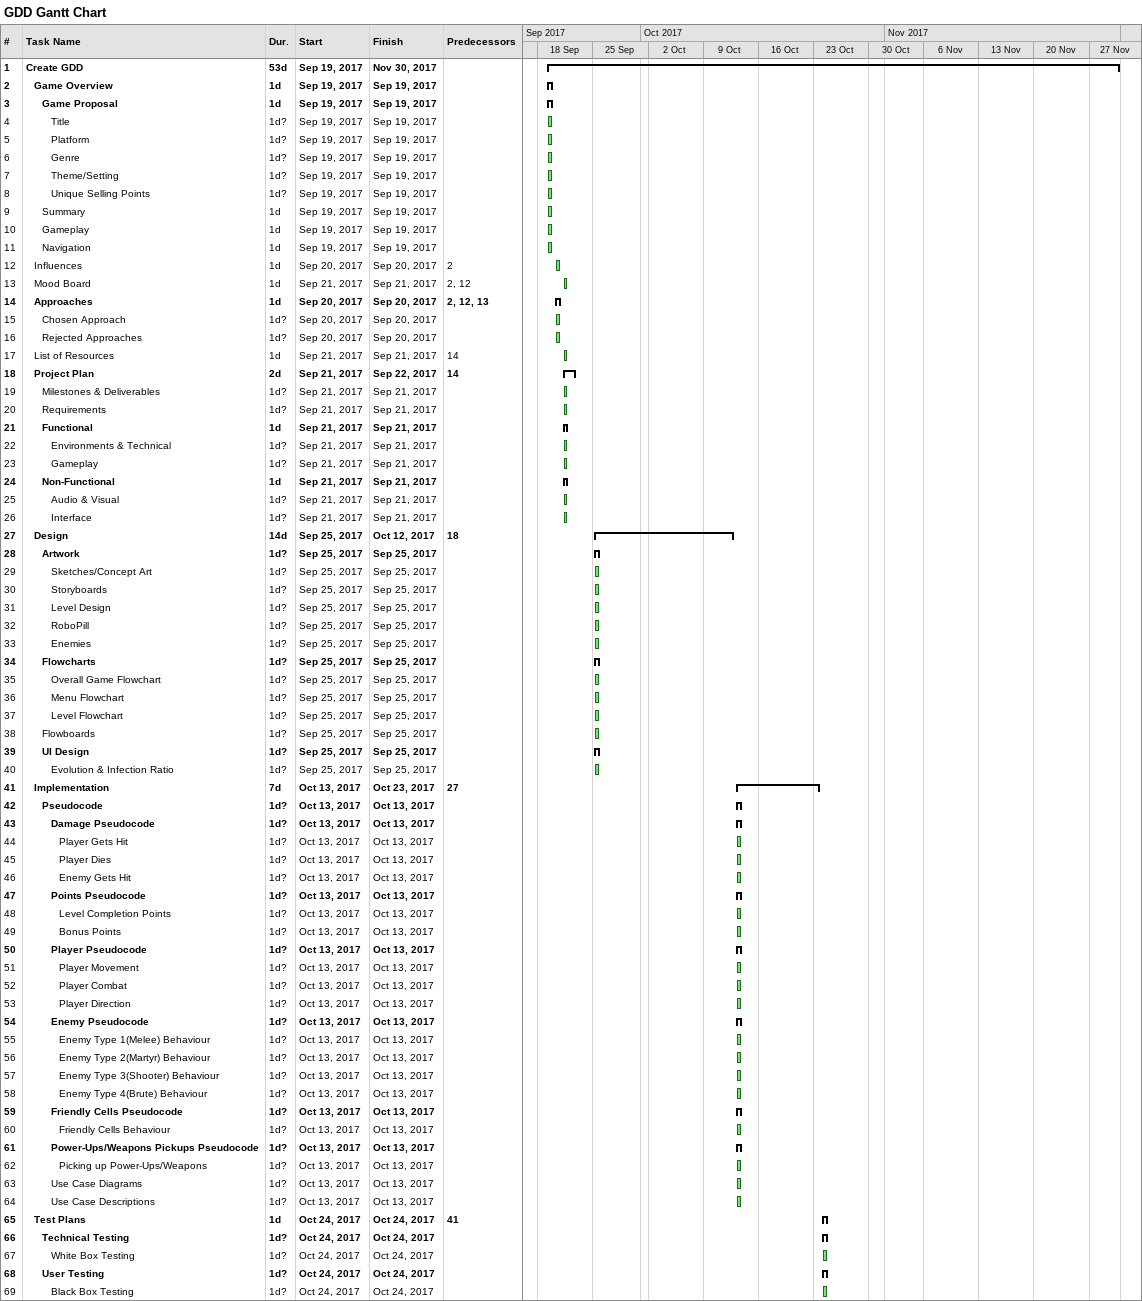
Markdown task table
GDD Gantt Chart

| ID | Level | Task | Duration | Start | Finish | Predecessors |
|---|---|---|---|---|---|---|
| 1 | 1 | **Create GDD** | 53d | 2017-09-19 | 2017-11-30 |  |
| 2 | 2 | **Game Overview** | 1d | 2017-09-19 | 2017-09-19 |  |
| 3 | 3 | **Game Proposal** | 1d | 2017-09-19 | 2017-09-19 |  |
| 4 | 4 | Title | 1d? | 2017-09-19 | 2017-09-19 |  |
| 5 | 4 | Platform | 1d? | 2017-09-19 | 2017-09-19 |  |
| 6 | 4 | Genre | 1d? | 2017-09-19 | 2017-09-19 |  |
| 7 | 4 | Theme/Setting | 1d? | 2017-09-19 | 2017-09-19 |  |
| 8 | 4 | Unique Selling Points | 1d? | 2017-09-19 | 2017-09-19 |  |
| 9 | 3 | Summary | 1d | 2017-09-19 | 2017-09-19 |  |
| 10 | 3 | Gameplay | 1d | 2017-09-19 | 2017-09-19 |  |
| 11 | 3 | Navigation | 1d | 2017-09-19 | 2017-09-19 |  |
| 12 | 2 | Influences | 1d | 2017-09-20 | 2017-09-20 | 2 |
| 13 | 2 | Mood Board | 1d | 2017-09-21 | 2017-09-21 | 2, 12 |
| 14 | 2 | **Approaches** | 1d | 2017-09-20 | 2017-09-20 | 2, 12, 13 |
| 15 | 3 | Chosen Approach | 1d? | 2017-09-20 | 2017-09-20 |  |
| 16 | 3 | Rejected Approaches | 1d? | 2017-09-20 | 2017-09-20 |  |
| 17 | 2 | List of Resources | 1d | 2017-09-21 | 2017-09-21 | 14 |
| 18 | 2 | **Project Plan** | 2d | 2017-09-21 | 2017-09-22 | 14 |
| 19 | 3 | Milestones & Deliverables | 1d? | 2017-09-21 | 2017-09-21 |  |
| 20 | 3 | Requirements | 1d? | 2017-09-21 | 2017-09-21 |  |
| 21 | 3 | **Functional** | 1d | 2017-09-21 | 2017-09-21 |  |
| 22 | 4 | Environments & Technical | 1d? | 2017-09-21 | 2017-09-21 |  |
| 23 | 4 | Gameplay | 1d? | 2017-09-21 | 2017-09-21 |  |
| 24 | 3 | **Non-Functional** | 1d | 2017-09-21 | 2017-09-21 |  |
| 25 | 4 | Audio & Visual | 1d? | 2017-09-21 | 2017-09-21 |  |
| 26 | 4 | Interface | 1d? | 2017-09-21 | 2017-09-21 |  |
| 27 | 2 | **Design** | 14d | 2017-09-25 | 2017-10-12 | 18 |
| 28 | 3 | **Artwork** | 1d? | 2017-09-25 | 2017-09-25 |  |
| 29 | 4 | Sketches/Concept Art | 1d? | 2017-09-25 | 2017-09-25 |  |
| 30 | 4 | Storyboards | 1d? | 2017-09-25 | 2017-09-25 |  |
| 31 | 4 | Level Design | 1d? | 2017-09-25 | 2017-09-25 |  |
| 32 | 4 | RoboPill | 1d? | 2017-09-25 | 2017-09-25 |  |
| 33 | 4 | Enemies | 1d? | 2017-09-25 | 2017-09-25 |  |
| 34 | 3 | **Flowcharts** | 1d? | 2017-09-25 | 2017-09-25 |  |
| 35 | 4 | Overall Game Flowchart | 1d? | 2017-09-25 | 2017-09-25 |  |
| 36 | 4 | Menu Flowchart | 1d? | 2017-09-25 | 2017-09-25 |  |
| 37 | 4 | Level Flowchart | 1d? | 2017-09-25 | 2017-09-25 |  |
| 38 | 3 | Flowboards | 1d? | 2017-09-25 | 2017-09-25 |  |
| 39 | 3 | **UI Design** | 1d? | 2017-09-25 | 2017-09-25 |  |
| 40 | 4 | Evolution & Infection Ratio | 1d? | 2017-09-25 | 2017-09-25 |  |
| 41 | 2 | **Implementation** | 7d | 2017-10-13 | 2017-10-23 | 27 |
| 42 | 3 | **Pseudocode** | 1d? | 2017-10-13 | 2017-10-13 |  |
| 43 | 4 | **Damage Pseudocode** | 1d? | 2017-10-13 | 2017-10-13 |  |
| 44 | 5 | Player Gets Hit | 1d? | 2017-10-13 | 2017-10-13 |  |
| 45 | 5 | Player Dies | 1d? | 2017-10-13 | 2017-10-13 |  |
| 46 | 5 | Enemy Gets Hit | 1d? | 2017-10-13 | 2017-10-13 |  |
| 47 | 4 | **Points Pseudocode** | 1d? | 2017-10-13 | 2017-10-13 |  |
| 48 | 5 | Level Completion Points | 1d? | 2017-10-13 | 2017-10-13 |  |
| 49 | 5 | Bonus Points | 1d? | 2017-10-13 | 2017-10-13 |  |
| 50 | 4 | **Player Pseudocode** | 1d? | 2017-10-13 | 2017-10-13 |  |
| 51 | 5 | Player Movement | 1d? | 2017-10-13 | 2017-10-13 |  |
| 52 | 5 | Player Combat | 1d? | 2017-10-13 | 2017-10-13 |  |
| 53 | 5 | Player Direction | 1d? | 2017-10-13 | 2017-10-13 |  |
| 54 | 4 | **Enemy Pseudocode** | 1d? | 2017-10-13 | 2017-10-13 |  |
| 55 | 5 | Enemy Type 1(Melee) Behaviour | 1d? | 2017-10-13 | 2017-10-13 |  |
| 56 | 5 | Enemy Type 2(Martyr) Behaviour | 1d? | 2017-10-13 | 2017-10-13 |  |
| 57 | 5 | Enemy Type 3(Shooter) Behaviour | 1d? | 2017-10-13 | 2017-10-13 |  |
| 58 | 5 | Enemy Type 4(Brute) Behaviour | 1d? | 2017-10-13 | 2017-10-13 |  |
| 59 | 4 | **Friendly Cells Pseudocode** | 1d? | 2017-10-13 | 2017-10-13 |  |
| 60 | 5 | Friendly Cells Behaviour | 1d? | 2017-10-13 | 2017-10-13 |  |
| 61 | 4 | **Power-Ups/Weapons Pickups Pseudocode** | 1d? | 2017-10-13 | 2017-10-13 |  |
| 62 | 5 | Picking up Power-Ups/Weapons | 1d? | 2017-10-13 | 2017-10-13 |  |
| 63 | 4 | Use Case Diagrams | 1d? | 2017-10-13 | 2017-10-13 |  |
| 64 | 4 | Use Case Descriptions | 1d? | 2017-10-13 | 2017-10-13 |  |
| 65 | 2 | **Test Plans** | 1d | 2017-10-24 | 2017-10-24 | 41 |
| 66 | 3 | **Technical Testing** | 1d? | 2017-10-24 | 2017-10-24 |  |
| 67 | 4 | White Box Testing | 1d? | 2017-10-24 | 2017-10-24 |  |
| 68 | 3 | **User Testing** | 1d? | 2017-10-24 | 2017-10-24 |  |
| 69 | 4 | Black Box Testing | 1d? | 2017-10-24 | 2017-10-24 |  |
